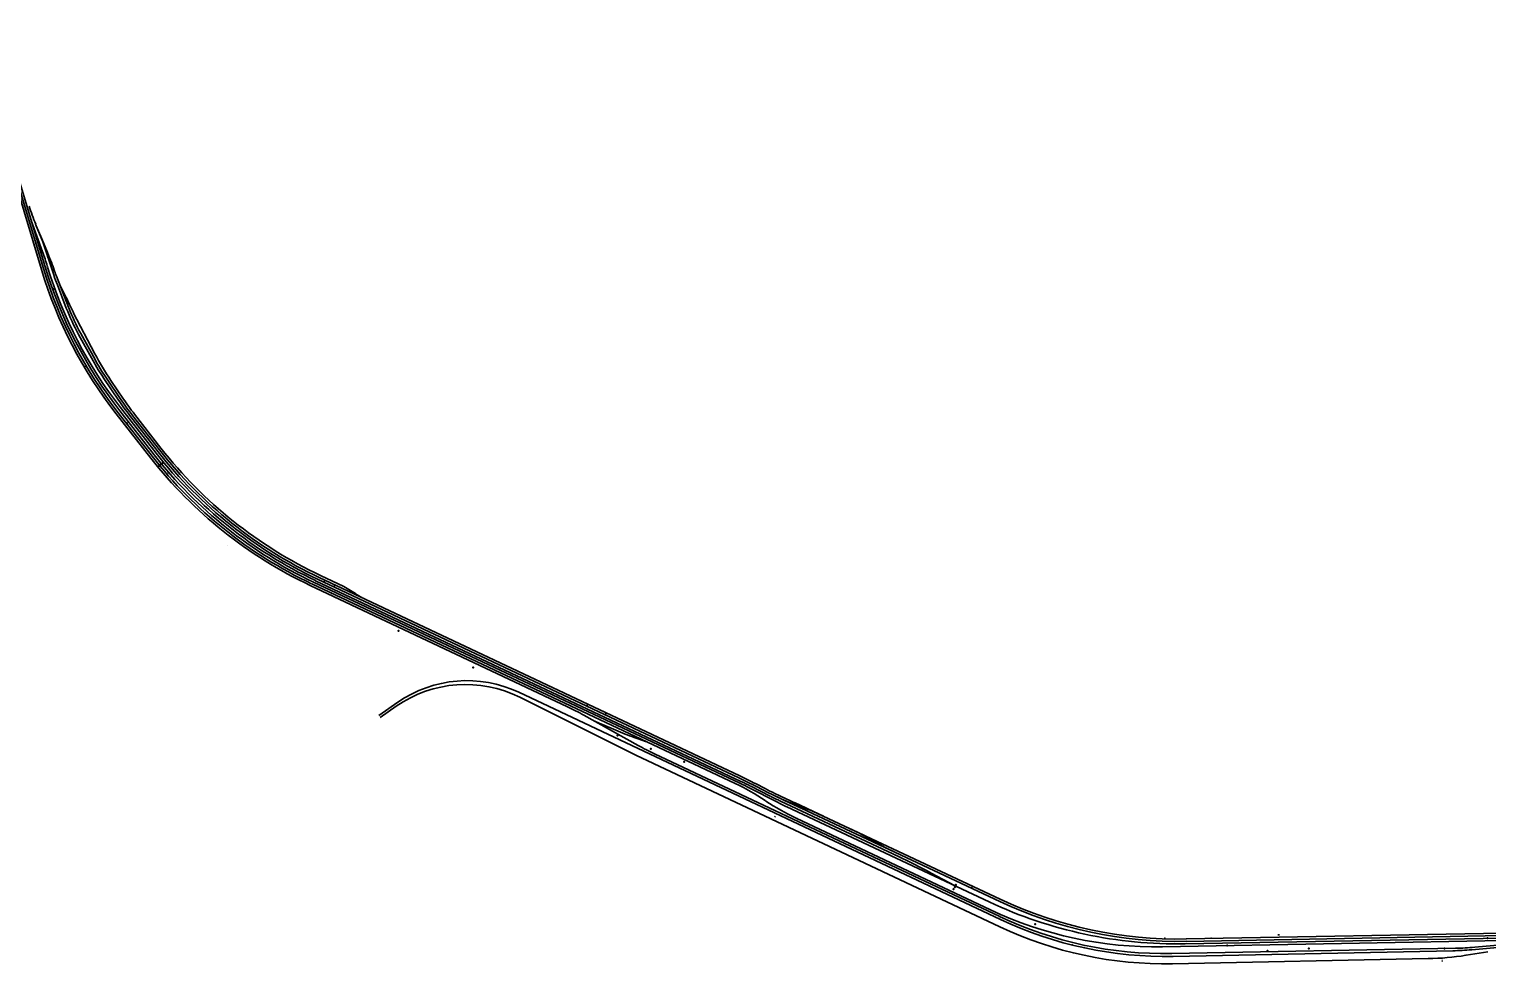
# Model space of a CAD drawing. Header units: metres. Extents: x 320992 to 330586, y 7396684 to 7409550.
# Drawn here: x 324465 to 327108, y 7397374 to 7399069 of the extents above; entities that cross this region are included whole.
import ezdxf

# ---------------------------------------------------------------- set-up
doc = ezdxf.new("R2010")
doc.units = ezdxf.units.M
doc.header["$LTSCALE"] = 10
doc.linetypes.add('TOPOGRAFIA - TR1.A (BARRA FUNDA_PERUS)$0$CONTINUO', pattern=[0])
doc.layers.get('0').update_dxf_attribs({"color": 255})
for name, color, linetype in [('---TRABALHO', 1, 'Continuous'), ('AMV TIC', 1, 'Continuous'), ('C-ROAD-STAN', 11, 'Continuous'), ('TOPOGRAFIA - TR1.A (BARRA FUNDA_PERUS)$0$MURETA', 30, 'Continuous'), ('TOPOGRAFIA - TR1.A (BARRA FUNDA_PERUS)$0$MURO', 30, 'Continuous'), ('TOPOGRAFIA - TR1.A (BARRA FUNDA_PERUS)$0$PILAR', 45, 'Continuous')]:
    doc.layers.add(name, color=color, linetype=linetype)
for name, color, linetype, lineweight in [('3 - CARGA', 170, 'Xref_Eixos$0$CARGA', 30), ('ARQ-TLV-VIS', 1, 'Continuous', 5), ('U-HZ-ACESSO-PATIO', 20, 'ACESSO_PATIO_LINE', 30), ('U-HZ-EIXO CARGA', 170, 'CARGA_LINE', 30), ('U-HZ-EIXO L7-V1', 240, 'L7-V1_LINE', 30), ('U-HZ-EIXO L7-V2', 220, 'L7-V2_LINE', 30), ('U-HZ-EIXO L8-V1', 140, 'L8-V1_LINE', 30), ('U-HZ-EIXO TIC', 40, 'TIC_LINE', 30)]:
    doc.layers.add(name, color=color, linetype=linetype, lineweight=lineweight)
doc.styles.add('DIM', font='arial.ttf', dxfattribs={"width": 0.8})
doc.styles.get("Standard").update_dxf_attribs({"font": 'arial.ttf'})
doc.styles.add('Xref_Eixos$0$Standard', font='simplex.shx')
doc.linetypes.add('ACESSO_PATIO_LINE', pattern='A,3.5,-0.25,["ACESSO-PATIO",Standard,S=0.175,R=0,X=-0.05,Y=-0.1],-0.9', length=4.65)
doc.linetypes.add('CARGA_LINE', pattern='A,3.5,-0.25,["CARGA",Standard,S=0.175,R=0,X=-0.05,Y=-0.1],-0.95', length=4.7)
doc.linetypes.add('L7-V1_LINE', pattern='A,3.5,-0.25,["L7-V1",Standard,S=0.175,R=0,X=-0.05,Y=-0.1],-0.75', length=4.5)
doc.linetypes.add('L7-V2_LINE', pattern='A,3.5,-0.25,["L7-V2",Standard,S=0.175,R=0,X=-0.05,Y=-0.1],-0.75', length=4.5)
doc.linetypes.add('L8-V1_LINE', pattern='A,3.5,-0.25,["L8-V1",Standard,S=0.175,R=0,X=-0.05,Y=-0.1],-0.75', length=4.5)
doc.linetypes.add('TIC_LINE', pattern='A,3.5,-0.25,["TIC",Standard,S=0.175,R=0,X=-0.05,Y=-0.1],-0.5', length=4.25)
doc.linetypes.add('Xref_Eixos$0$CARGA', pattern='A,5,-5,5,-5,5,-5,5,-5,5,-5,["CARGA",Xref_Eixos$0$Standard,S=2.5,R=0,X=-3.5,Y=-1],-10', length=60)
doc.dimstyles.new('U-1_2000', dxfattribs={"dimscale": 2, "dimtxt": 1.5, "dimasz": 0.75, "dimexe": 0.75, "dimexo": 0.75, "dimgap": 0.25, "dimtad": 1, "dimzin": 4, "dimtxsty": 'DIM', "dimblk": 'ARCHTICK', "dimcen": 0.7, "dimdle": 0.75, "dimclrd": 256, "dimclre": 256, "dimclrt": 256, "dimaunit": 1, "dimadec": 3, "dimazin": 2, "dimtfac": 1, "dimtofl": 0, "dimtmove": 0, "dimatfit": 3, "dimldrblk": 'CLOSEDBLANK', "dimfxl": 0, "dimtolj": 1, "dimtzin": 0, "dimlwd": -1, "dimlwe": -1, "dimarcsym": 0})

# ---------------------------------------------------------------- blocks, each defined once
blk = doc.blocks.new('AeccTickTriangle')
at = {"color": 0, "linetype": 'ByBlock', "lineweight": -2}
blk.add_lwpolyline([(0, 1), (-1, 0), (1, 0)], close=True, dxfattribs=at)
at = {"color": 0, "linetype": 'ByBlock', "lineweight": -2, "const_width": 0.0625}
blk.add_lwpolyline([(0, 0, 1), (0, 0, 1)], format="xyb", close=True, dxfattribs=at)
blk = doc.blocks.new('AMV_A_NUM_10_MADEIRA')
h = blk.add_hatch()
h.set_pattern_fill('ANSI31', color=1, scale=0.15)
h.set_pattern_definition([(45, (-2439.73595, -1122.5844), (-0.336759605, 0.336759605), [])])
h.paths.add_polyline_path([(19.2, 0), (19.1, 1.9), (0, 0)])
at = {"color": 1}
for p, q in [((-14.5, 0.4), (-14.5, -0.4)), ((-14.5, 0), (0, 0)), ((-12.9, 0.2), (-12.9, -0.2)), ((19.1, 1.9), (0, 0)), ((0, 0), (19.2, 0)), ((19.1, 1.9), (19.2, 0))]:
    blk.add_line(p, q, dxfattribs=at)
at = {"color": 2}
for p, q in [((24, 2.4), (19.1, 1.9)), ((19.2, 0), (24.1, 0)), ((24, 3), (24.1, 1.8)), ((24.1, 0.6), (24.2, -0.6))]:
    blk.add_line(p, q, dxfattribs=at)
blk = doc.blocks.new('AMVTIC')
at = {"layer": 'AMV TIC'}
h = blk.add_hatch(color=256, dxfattribs=at)
h.dxf.hatch_style = 1
h.paths.add_polyline_path([(0, 0), (0.2, 1.7), (-32, 4.4)])
for p, q in [((-64.2, 6.6, 0), (-64.1, 7.4, 0)), ((-64.1, 7, 0), (-32, 4.4, 0)), ((-32, 3.9, 0), (-31.9, 4.9, 0)), ((-32, 4.4, 0), (0.2, 1.7)), ((0, 0), (-32, 4.4, 0)), ((0, 0), (0.2, 1.7))]:
    blk.add_line(p, q, dxfattribs=at)
blk = doc.blocks.new('AMV_A_NUM_14_MADEIRA')
h = blk.add_hatch()
h.set_pattern_fill('ANSI31', color=1, scale=0.15)
h.set_pattern_definition([(45, (-2451.214, -1120.2736), (-0.336759605, 0.336759605), [])])
h.paths.add_polyline_path([(27.1, 0), (27.1, 1.9), (0, 0)])
at = {"color": 1}
for p, q in [((-19.4, 0.4), (-19.4, -0.4)), ((-19.4, 0), (0, 0)), ((-17.7, 0.2), (-17.7, -0.2)), ((27.1, 1.9), (0, 0)), ((0, 0), (27.1, 0)), ((27.1, 1.9), (27.1, 0))]:
    blk.add_line(p, q, dxfattribs=at)
at = {"color": 2}
for p, q in [((37, 2.6), (27.1, 1.9)), ((27.1, 0), (37.1, 0)), ((37, 3.2), (37, 2)), ((37.1, 0.6), (37.1, -0.6))]:
    blk.add_line(p, q, dxfattribs=at)

msp = doc.modelspace()

# ---------------------------------------------------------------- linework, layer by layer
at = {"layer": '---TRABALHO', "extrusion": (-5.77053e-05, 2.85857e-05, 1)}
msp.add_line((325886.4, 7397650, 0), (325833.8, 7397670.3, 0), dxfattribs=at)
at = {"layer": '---TRABALHO'}
msp.add_line((326016, 7397584.7, 0), (325966.8, 7397612.2, 0), dxfattribs=at)
at = {"layer": 'AMV TIC', "color": 30, "extrusion": (-1.82538e-07, 3.14047e-07, 1), "elevation": 2.3}
msp.add_lwpolyline([(324551.5, 7398473.5), (324551.1, 7398473.3)], dxfattribs=at)
at = {"layer": 'ARQ-TLV-VIS', "color": 53}
for p, q in [((327025.5, 7397383), (327025.5, 7397383.8)), ((327025.5, 7397377.6), (327025.5, 7397381.1)), ((327025.5, 7397377.4), (327025.5, 7397377.6))]:
    msp.add_line(p, q, dxfattribs=at)
at = {"layer": 'C-ROAD-STAN', "color": 11, "linetype": 'Continuous', "lineweight": -3}
for centre in [(324920.9, 7398090.8), (325857, 7397638.7)]:
    msp.add_circle(centre, 0.05, dxfattribs=at)
for p in [(324494.4, 7398668.8), (324644.2, 7398350.9), (324716.5, 7398264.2), (324726.9, 7398273.6), (324994.1, 7398055.1), (325000.3, 7398067.7), (325012.2, 7398046.4), (325018.2, 7398059.2), (325233.9, 7397941.8), (325476.1, 7397843), (325509.8, 7397827.1), (325975.6, 7397607.3), (326008.7, 7397591.6), (326173.9, 7397513.5), (326250.9, 7397478.8), (326522.5, 7397420.6), (326607, 7397420.6)]:
    msp.add_point(p, dxfattribs=at)
at = {"layer": 'C-ROAD-STAN', "color": 11, "linetype": 'Continuous', "lineweight": 40}
for p in [(324510.2, 7398597.7), (324510.2, 7398597.7), (324565.4, 7398456.5), (324641.9, 7398354), (324699.6, 7398276.2), (324702.8, 7398279), (324706.2, 7398281.9), (324706.2, 7398281.9), (325134.3, 7397978), (325269.7, 7397911), (325530.8, 7397787.7), (325591.3, 7397763.8), (325651.9, 7397739.9), (326143.8, 7397517.2), (326143.8, 7397517.2), (326139.6, 7397509.5), (326142.3, 7397512.9), (326287.9, 7397445.7), (327107.4, 7397420.3), (327107.4, 7397420.3), (326635.6, 7397407.1), (326708.9, 7397397.5), (326784, 7397401.7), (327029.4, 7397401.8)]:
    msp.add_point(p, dxfattribs=at)
at = {"layer": 'TOPOGRAFIA - TR1.A (BARRA FUNDA_PERUS)$0$MURETA', "linetype": 'TOPOGRAFIA - TR1.A (BARRA FUNDA_PERUS)$0$CONTINUO'}
for points in [[(326730.5, 7397426.7, 725.4), (326730.6, 7397426.7, 724.8), (326727.4, 7397426.7, 724.6), (326727.5, 7397426.6, 725.4)], [(326727.5, 7397426.6, 725.4), (326730.5, 7397426.7, 725.4)]]:
    msp.add_polyline3d(points, dxfattribs=at)
at = {"layer": 'TOPOGRAFIA - TR1.A (BARRA FUNDA_PERUS)$0$MURO', "linetype": 'TOPOGRAFIA - TR1.A (BARRA FUNDA_PERUS)$0$CONTINUO'}
msp.add_polyline3d([(325815.3, 7397641.5, 727.4), (325817.5, 7397640.5, 727.4)], dxfattribs=at)
at = {"layer": 'TOPOGRAFIA - TR1.A (BARRA FUNDA_PERUS)$0$PILAR', "linetype": 'TOPOGRAFIA - TR1.A (BARRA FUNDA_PERUS)$0$CONTINUO'}
for points in [[(326355.2, 7397408.5, 726.9), (326354.9, 7397409, 727), (326354, 7397408.6, 726.9), (326354.3, 7397408.1, 726.9)], [(326354.1, 7397408.6, 734), (326354.9, 7397408.9, 734), (326355.1, 7397408.5, 734), (326354.3, 7397408.1, 734)]]:
    msp.add_polyline3d(points, close=True, dxfattribs=at)
at = {"layer": 'U-HZ-EIXO CARGA', "lineweight": 30}
for p, q in [((324476.6, 7398715, 0), (324501.8, 7398654.2, 0)), ((324487.6, 7398688.6, 0), (324509.5, 7398622.9, 0)), ((324508.2, 7398637.6, 0), (324511, 7398629.8, 0)), ((324536.2, 7398564.5), (324514.4, 7398620.8, 0)), ((324520.5, 7398605, 0), (324532.1, 7398582.1, 0)), ((324538.1, 7398569.2, 0), (324537.8, 7398569.9, 0)), ((325752.7, 7397714.6), (324990.1, 7398074.6)), ((325035.3, 7398058), (324992.7, 7398078.1)), ((325750.9, 7397711), (324987.5, 7398071.4)), ((325056, 7398045.6), (325035.3, 7398058)), ((325779.4, 7397697), (325796.6, 7397688.2)), ((325781.1, 7397700.6), (325798.4, 7397691.7)), ((326224, 7397486.8), (325814.6, 7397679.4)), ((326224.4, 7397491.1), (325816.3, 7397682.9)), ((325830.4, 7397676.7), (325830.4, 7397676.7)), ((327209.1, 7397426.7), (326561.4, 7397414.7)), ((327236.1, 7397431.4), (326561.7, 7397419))]:
    msp.add_line(p, q, dxfattribs=at)
at = {"layer": 'U-HZ-EIXO CARGA', "lineweight": 30, "elevation": 0}
msp.add_lwpolyline([(324532.2, 7398563), (324516, 7398604.9)], dxfattribs=at)
at = {"layer": 'U-HZ-EIXO CARGA', "lineweight": 30, "extrusion": (0.000431526, 0.000218909, 1), "elevation": 1759.7}
msp.add_lwpolyline([(324537.7, 7398569.7, 0.016759), (324532.1, 7398581.9)], format="xyb", dxfattribs=at)
at = {"layer": 'U-HZ-EIXO CARGA', "lineweight": 30, "flags": 128}
for points in [[(324532.2, 7398563, 0.033072), (324554.5, 7398515.1), (324580.7, 7398467.3, 0.023401), (324600.2, 7398435.4), (324626.8, 7398396.1, 0.016896), (324646.7, 7398368.8), (324698.5, 7398302.5, 0.117225), (324987.5, 7398071.4)], [(324536.2, 7398564.5, 0.033072), (324558.2, 7398517.1), (324584.3, 7398469.6, 0.023401), (324603.8, 7398437.6), (324632.4, 7398395.5, 0.016896), (324652.2, 7398368.2), (324701.1, 7398305.7, 0.117225), (324990.1, 7398074.6)]]:
    msp.add_lwpolyline(points, format="xyb", dxfattribs=at)
at = {"layer": 'U-HZ-EIXO CARGA', "lineweight": 30, "extrusion": (0.00035932, 0.000188173, 1), "elevation": 1508.8}
msp.add_lwpolyline([(324538.1, 7398569.1, 0.02), (324544.9, 7398554.6)], format="xyb", dxfattribs=at)
at = {"layer": 'U-HZ-EIXO CARGA', "lineweight": 30, "elevation": 0, "flags": 128}
msp.add_lwpolyline([(324992.7, 7398078.1, -0.117225), (324703.7, 7398309.2), (324655.7, 7398370.7, -0.016896), (324635.8, 7398398), (324613, 7398431.7, -0.028245), (324584, 7398480.2), (324544.9, 7398554.8)], format="xyb", dxfattribs=at)
at = {"layer": 'U-HZ-EIXO CARGA', "lineweight": 30}
for centre, radius, start, end in [((324800, 7398849, 0), 350, 196.7856, 202.5104), ((324889, 7398749.3, 0), 400, 198.4247, 201.1735), ((325324, 7396806.7), 1000, 62.9105, 64.7281), ((325325.8, 7396810.3), 1000, 62.9105, 64.7281), ((326069.9, 7398222.3), 600, 242.9105, 244.8188), ((326071.6, 7398225.9), 600, 242.9105, 244.8188), ((326053.6, 7398124.1), 500, 243.488376415836, 243.4884296743493), ((326547.8, 7398178.9), 760, 244.8188, 271.0547), ((326547.4, 7398174.6), 760, 244.8188, 271.0547)]:
    msp.add_arc(centre, radius, start, end, dxfattribs=at)
at = {"layer": 'U-HZ-EIXO CARGA', "lineweight": 30, "extrusion": (1.01672e-08, 4.07922e-09, 1)}
msp.add_arc((324178.5, 7398520.2, 0), 350, 19.5937, 22.5104, dxfattribs=at)
at = {"layer": 'U-HZ-EIXO CARGA', "lineweight": 30, "extrusion": (1.22867e-08, 4.80373e-09, 1)}
msp.add_arc((324840.7, 7398747.2, 0), 350, 199.5937, 201.1735, dxfattribs=at)
at = {"layer": 'U-HZ-EIXO L7-V1', "linetype": 'L7-V1_LINE', "lineweight": 30}
for p, q in [((324487.1, 7398632.7), (324355.6, 7399068.6)), ((324490.7, 7398634.6), (324365.6, 7399049.5)), ((324685.2, 7398291), (324622.5, 7398371.4)), ((324687.8, 7398294.2), (324626.1, 7398373.2)), ((325440.4, 7397839.9), (324974.2, 7398060)), ((325568.6, 7397769.9, 0), (325469.7, 7397824.8, 0)), ((326223.5, 7397459.5), (325598, 7397754.8)), ((327168.8, 7397411.5), (327084.2, 7397404)), ((327049.4, 7397402.1), (326535.2, 7397392.6))]:
    msp.add_line(p, q, dxfattribs=at)
for centre, radius, start, end in [((325253, 7398863.7), 800, 196.7856, 217.9841), ((325256.6, 7398865.6), 800, 196.7856, 217.9841), ((325315.8, 7398783.4), 800, 217.9841, 244.7281), ((325318.3, 7398786.6), 800, 217.9841, 244.7281), ((326522.3, 7398092.5), 700, 244.7281, 271.0551), ((327040.2, 7397902), 500, 271.0551, 275.0515)]:
    msp.add_arc(centre, radius, start, end, dxfattribs=at)
at = {"layer": 'U-HZ-EIXO L7-V1', "linetype": 'L7-V1_LINE', "lineweight": 30, "extrusion": (5.6329e-08, 1.19316e-07, 1)}
for centre, start, end in [((325226.9, 7397387.7, 0.9), 60.9468, 64.7281), ((325811.5, 7398207, 0.9), 240.9468, 244.7281)]:
    msp.add_arc(centre, 500, start, end, dxfattribs=at)
at = {"layer": 'U-HZ-EIXO L7-V2', "linetype": 'L7-V2_LINE', "lineweight": 30}
for p, q in [((325743.9, 7397701), (324976.8, 7398063.2)), ((325503.8, 7397808.1, 0), (325528.2, 7397797.4, 0)), ((325568.2, 7397781.8, 0), (325561.3, 7397784.3, 0)), ((325798.4, 7397670.1), (325800, 7397669.1)), ((326206.8, 7397471.8), (325854.5, 7397638.1)), ((327171.5, 7397417), (326518.5, 7397404.9))]:
    msp.add_line(p, q, dxfattribs=at)
at = {"layer": 'U-HZ-EIXO L7-V2', "linetype": 'L7-V2_LINE', "lineweight": 30, "extrusion": (8.23917e-08, 2.32392e-07, 1)}
msp.add_arc((325728.6, 7398255.5, 1.7), 500, 246.3709, 250.4528, dxfattribs=at)
at = {"layer": 'U-HZ-EIXO L7-V2', "linetype": 'L7-V2_LINE', "lineweight": 30}
for centre, radius, start, end in [((325564.6, 7397321.2), 420, 56.1651, 64.7281), ((326033.8, 7398017.9), 420, 236.1651, 244.7281), ((326505.6, 7398104.8), 700, 244.7281, 271.0547)]:
    msp.add_arc(centre, radius, start, end, dxfattribs=at)
at = {"layer": 'U-HZ-EIXO L8-V1'}
for p, q in [((325352.4, 7397866.4), (326225.1, 7397454.3)), ((325132.9, 7397848.1), (325098.5, 7397824.2)), ((325130.2, 7397841), (325101, 7397820.7)), ((325554.3, 7397757.2), (325354, 7397857.2)), ((326224, 7397440.9), (325564.1, 7397752.4)), ((327044.8, 7397397.6), (326538, 7397387.5)), ((327108, 7397395.7), (327068.5, 7397389.4)), ((327165.4, 7397407.1), (327078.8, 7397399.5)), ((327000, 7397383.3), (326536.9, 7397374))]:
    msp.add_line(p, q, dxfattribs=at)
for centre, radius, start, end in [((325258.4, 7397667.4), 220, 64.7281, 124.7828), ((325255.7, 7397660.4), 220, 63.4767, 124.7828), ((325777.6, 7398204.6), 500, 243.4767, 244.7281), ((326522.9, 7398073.9), 700, 244.7281, 271.1473), ((326524, 7398087.3), 700, 244.7281, 271.1501), ((326990, 7397883.2), 500, 271.1473, 279.0315), ((327034.7, 7397897.5), 500, 271.1501, 275.0515)]:
    msp.add_arc(centre, radius, start, end, dxfattribs=at)
at = {"layer": 'U-HZ-EIXO TIC', "color": 40, "linetype": 'TIC_LINE', "lineweight": 30}
for p, q in [((324494, 7398637.8, 0), (324370.5, 7399047.1)), ((324489.2, 7398664.8), (324468.6, 7398721.8)), ((324498.2, 7398637.4, 0), (324497.7, 7398639.2, 0)), ((324691.4, 7398297), (324629.3, 7398376.4)), ((324694.9, 7398299.7), (324630.2, 7398382.6)), ((325752.8, 7397701.2), (324980.4, 7398065.9)), ((325754.6, 7397704.8), (324983.9, 7398068.6)), ((325770.5, 7397692.5), (325819.5, 7397667.5)), ((325772.3, 7397696.1), (325807.9, 7397677.9)), ((325826.5, 7397668.8), (326040, 7397568.4)), ((326204.5, 7397486.1), (325838.1, 7397658.4)), ((326099.6, 7397538.3), (326141.5, 7397515.7))]:
    msp.add_line(p, q, dxfattribs=at)
at = {"layer": 'U-HZ-EIXO TIC', "lineweight": 30}
msp.add_line((327208.1, 7397422.1), (326559.6, 7397410.2), dxfattribs=at)
at = {"layer": 'U-HZ-EIXO TIC', "color": 40, "linetype": 'TIC_LINE', "lineweight": 30}
for centre, radius, start, end in [((324019, 7398494.8, 0), 500, 16.7856, 19.8797), ((325259.9, 7398868.8, 0), 800, 196.7856, 217.9841), ((325245, 7398862.6, 0), 780, 196.7856, 217.9841), ((325321.9, 7398789.3), 800, 217.9841, 244.7281), ((325325.5, 7398792.1, 0), 800, 217.9841, 244.7281), ((325489.9, 7397144.1), 620, 62.9105, 64.7281), ((325488.2, 7397140.6), 620, 62.9105, 64.7281), ((326090.3, 7398229.9), 620, 242.9105, 244.8188), ((326101.9, 7398219.4), 620, 242.9105, 244.8188), ((325529.4, 7396482.4), 1200, 61.634, 64.8188)]:
    msp.add_arc(centre, radius, start, end, dxfattribs=at)
at = {"layer": 'U-HZ-EIXO TIC', "lineweight": 30}
msp.add_arc((326544.9, 7398210.1), 800, 244.8188, 271.0547, dxfattribs=at)

# ---------------------------------------------------------------- block references
at = {"xscale": -1, "rotation": 102.0719161730735}
msp.add_blockref('AMVTIC', (324479.6, 7398691.5, 0), dxfattribs=at)
at = {"extrusion": (1.14193e-09, 4.86892e-10, 1), "rotation": 291.1735123372166}
msp.add_blockref('AMV_A_NUM_10_MADEIRA', (324520.4, 7398605.1, 0), dxfattribs=at)
at = {"extrusion": (5.23521e-10, 1.10903e-09, 1), "xscale": -1, "rotation": 334.7280651401851}
msp.add_blockref('AMV_A_NUM_10_MADEIRA', (325072.4, 7398035.7, 0), dxfattribs=at)
at = {"extrusion": (-9.97993e-09, -3.89703e-11, 1), "rotation": 330.6461980054883}
msp.add_blockref('AMV_A_NUM_10_MADEIRA', (325486.2, 7397815.8, 0), dxfattribs=at)
at = {"extrusion": (-4.76665e-10, -1.00967e-09, 1), "rotation": 154.7280651099861}
msp.add_blockref('AMV_A_NUM_10_MADEIRA', (325586.3, 7397775.4, 0), dxfattribs=at)
at = {"rotation": 159.4417807521254}
msp.add_blockref('AMVTIC', (326113.1, 7397531, 0), dxfattribs=at)
at = {"layer": '3 - CARGA', "yscale": 1.002628562793938}
for p, xscale, zscale, rotation in [((324487.6, 7398688.6, 0), -1.002628562793938, 1.002628562793938, 112.5103540235534), ((325966.8, 7397612.2, 0), -1.002628562793938, 1.002628562793938, 154.8187824925375), ((326016, 7397584.7, 0), -1.002628562793939, 1.002628562793939, 334.8187824925376)]:
    msp.add_blockref('AMV_A_NUM_14_MADEIRA', p, dxfattribs=dict(at, xscale=xscale, zscale=zscale, rotation=rotation))
at = {"layer": '3 - CARGA', "extrusion": (-5.77053e-05, 2.85856e-05, 1), "xscale": 1.002628562793938, "yscale": 1.002628562793938, "zscale": 1.002628562793938, "rotation": 334.8187825422644}
msp.add_blockref('AMV_A_NUM_14_MADEIRA', (325833.8, 7397670.3, 192.7), dxfattribs=at)
at = {"layer": '3 - CARGA', "extrusion": (-5.77056e-05, 2.85858e-05, 1), "xscale": 1.002628562793939, "yscale": 1.002628562793939, "zscale": 1.002628562793939, "rotation": 154.818782542265}
msp.add_blockref('AMV_A_NUM_14_MADEIRA', (325886.4, 7397650, 192.7), dxfattribs=at)
at = {"layer": 'C-ROAD-STAN', "color": 11, "linetype": 'Continuous', "lineweight": -3, "xscale": 0.02999999999999999, "yscale": 0.02999999999999999, "zscale": 0.02999999999999999}
for p in [(324823.4, 7398133.3), (326376.6, 7397402.3), (326377.5, 7397406.9), (326746.5, 7397396.5)]:
    msp.add_blockref('AeccTickTriangle', p, dxfattribs=at)

# ---------------------------------------------------------------- leaders
at = {"layer": 'U-HZ-ACESSO-PATIO', "color": 20, "linetype": 'ACESSO_PATIO_LINE', "lineweight": 18}
msp.add_leader([(325901.5, 7397620.6), (325901.5, 7397620.5)], dimstyle='U-1_2000', override={"dimscale": 1, "dimasz": 0.02}, dxfattribs=at)

doc.saveas('drawing.dxf')
